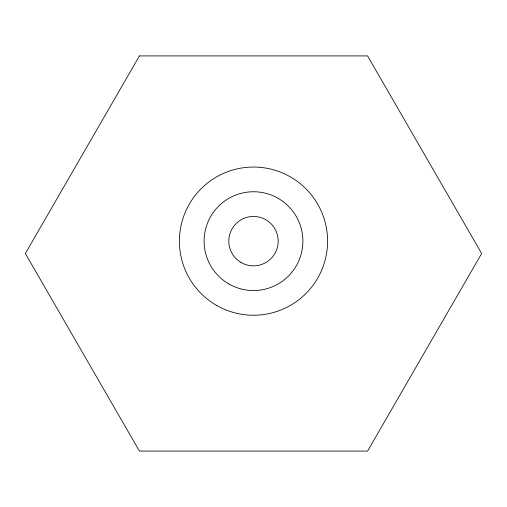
<?xml version="1.0" encoding="UTF-8"?>
<svg xmlns="http://www.w3.org/2000/svg" width="507" height="507" viewBox="0 0 507 507"><rect width="100%" height="100%" fill="white"/><g stroke="black" fill="none" stroke-linecap="round" stroke-linejoin="round"><path stroke-width="0.76" d="M139.425 55.916L25.35 253.5L139.425 451.084L367.575 451.084L481.65 253.5L367.575 55.916L139.425 55.916M216.451 305.315A74.092 74.092 0 0 0 327.592 241.148A74.092 74.092 0 0 0 216.451 176.981A74.092 74.092 0 0 0 216.451 305.315M241.148 262.537A24.697 24.697 0 0 0 278.197 241.148A24.697 24.697 0 0 0 241.148 219.759A24.697 24.697 0 0 0 241.148 262.537M228.803 283.926A49.394 49.394 0 0 0 302.894 241.148A49.394 49.394 0 0 0 228.803 198.37A49.394 49.394 0 0 0 228.803 283.926"/></g></svg>
